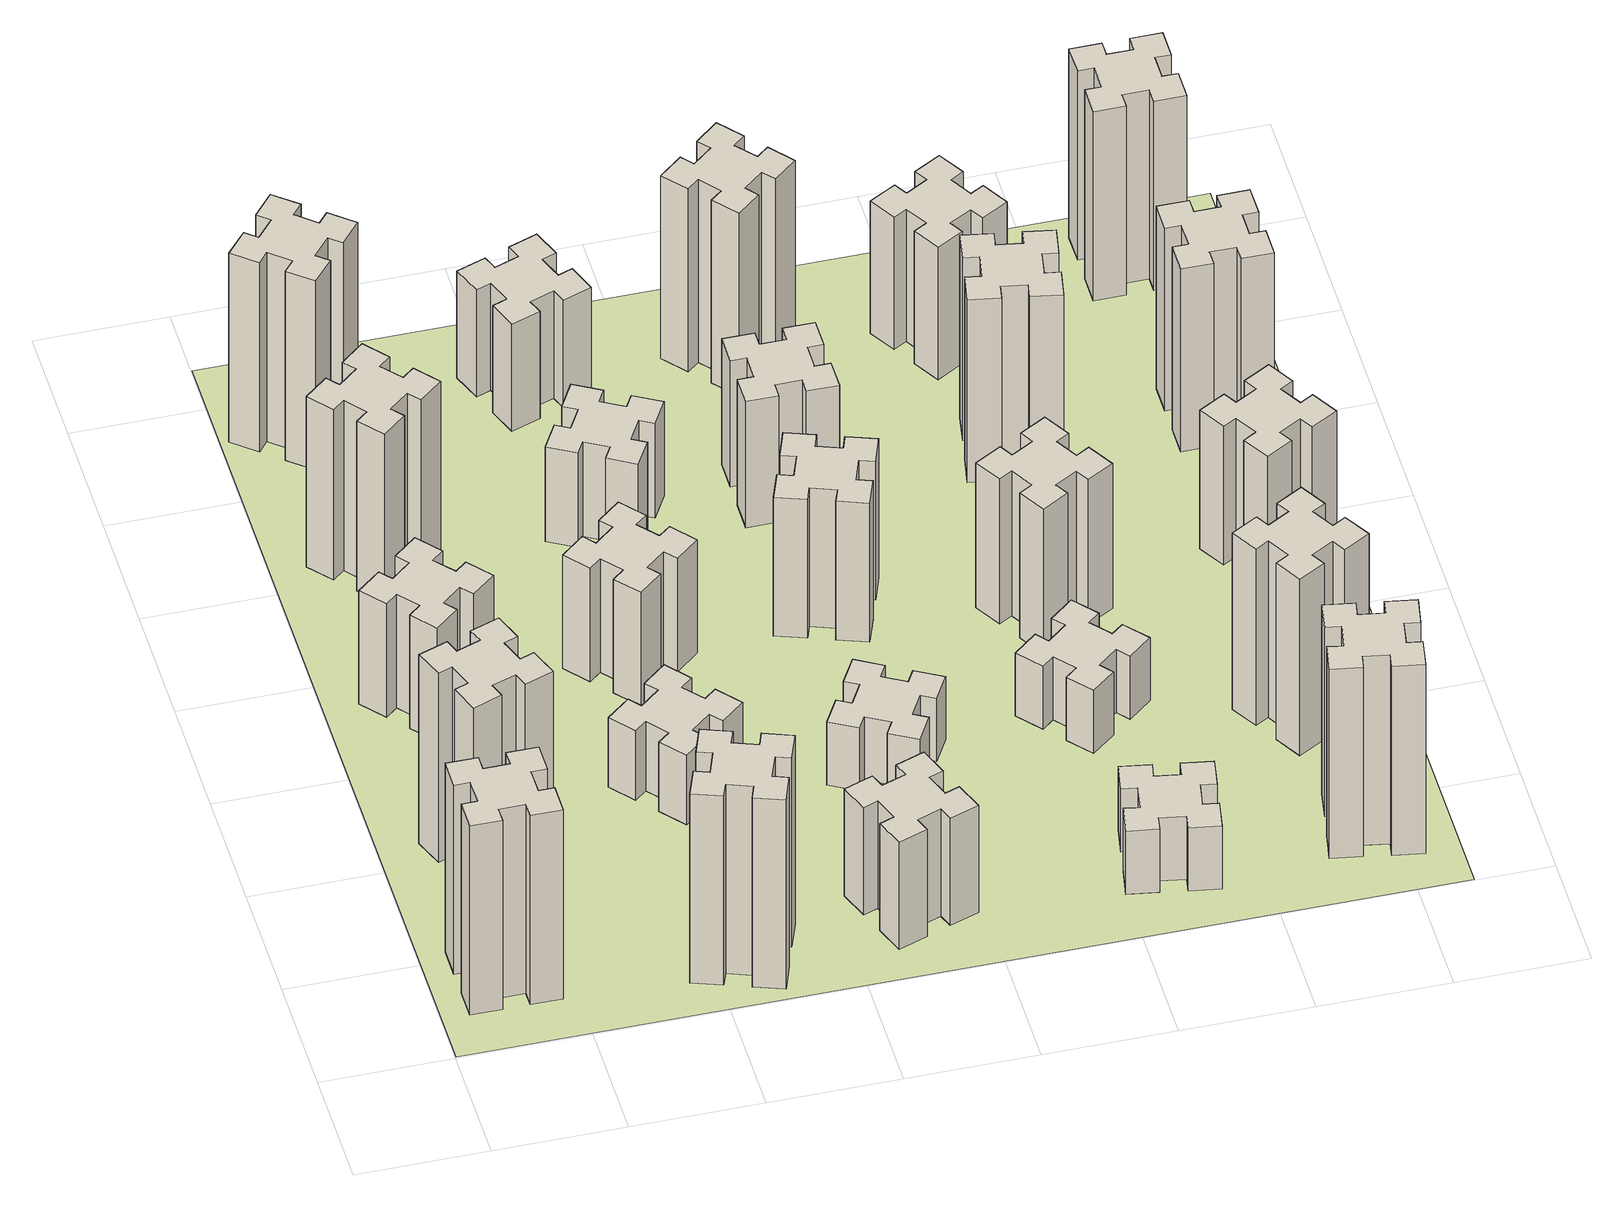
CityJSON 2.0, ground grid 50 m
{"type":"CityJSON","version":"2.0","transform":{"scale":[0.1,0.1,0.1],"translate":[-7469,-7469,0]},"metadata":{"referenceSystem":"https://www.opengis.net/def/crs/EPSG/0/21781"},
"CityObjects":{
"building1":{"type":"Building","attributes":{"class":"1000","function":"1000","usage":"1000","yearOfConstruction":2016,"roofType":"1000","measuredHeight":90,"storeysAboveGround":30,"storeysBelowGround":0},"geometry":[{"type":"Solid","lod":"1","boundaries":[[[[0,1,2,3,4,5,6,7,8,9,10,11,12,13,14,15,16,17,18,19]],[[17,16,20,21]],[[16,15,22,20]],[[15,14,23,22]],[[14,13,24,23]],[[13,12,25,24]],[[12,11,26,25]],[[11,10,27,26]],[[10,9,28,27]],[[9,8,29,28]],[[8,7,30,29]],[[7,6,31,30]],[[6,5,32,31]],[[5,4,33,32]],[[4,3,34,33]],[[3,2,35,34]],[[2,1,36,35]],[[1,0,37,36]],[[0,19,38,37]],[[19,18,39,38]],[[18,17,21,39]],[[24,25,26,27,28,29,30,31,32,33,34,35,36,37,38,39,21,20,22,23]]]]}]},
"building2":{"type":"Building","attributes":{"class":"1000","function":"1000","usage":"1000","yearOfConstruction":2016,"roofType":"1000","measuredHeight":90,"storeysAboveGround":30,"storeysBelowGround":0},"geometry":[{"type":"Solid","lod":"1","boundaries":[[[[40,41,42,43,44,45,46,47,48,49,50,51,52,53,54,55,56,57,58,59]],[[57,56,60,61]],[[56,55,62,60]],[[55,54,63,62]],[[54,53,64,63]],[[53,52,65,64]],[[52,51,66,65]],[[51,50,67,66]],[[50,49,68,67]],[[49,48,69,68]],[[48,47,70,69]],[[47,46,71,70]],[[46,45,72,71]],[[45,44,73,72]],[[44,43,74,73]],[[43,42,75,74]],[[42,41,76,75]],[[41,40,77,76]],[[40,59,78,77]],[[59,58,79,78]],[[58,57,61,79]],[[64,65,66,67,68,69,70,71,72,73,74,75,76,77,78,79,61,60,62,63]]]]}]},
"building3":{"type":"Building","attributes":{"class":"1000","function":"1000","usage":"1000","yearOfConstruction":2016,"roofType":"1000","measuredHeight":54,"storeysAboveGround":30,"storeysBelowGround":0},"geometry":[{"type":"Solid","lod":"1","boundaries":[[[[80,81,82,83,84,85,86,87,88,89,90,91,92,93,94,95,96,97,98,99]],[[97,96,100,101]],[[96,95,102,100]],[[95,94,103,102]],[[94,93,104,103]],[[93,92,105,104]],[[92,91,106,105]],[[91,90,107,106]],[[90,89,108,107]],[[89,88,109,108]],[[88,87,110,109]],[[87,86,111,110]],[[86,85,112,111]],[[85,84,113,112]],[[84,83,114,113]],[[83,82,115,114]],[[82,81,116,115]],[[81,80,117,116]],[[80,99,118,117]],[[99,98,119,118]],[[98,97,101,119]],[[104,105,106,107,108,109,110,111,112,113,114,115,116,117,118,119,101,100,102,103]]]]}]},
"building4":{"type":"Building","attributes":{"class":"1000","function":"1000","usage":"1000","yearOfConstruction":2016,"roofType":"1000","measuredHeight":81,"storeysAboveGround":30,"storeysBelowGround":0},"geometry":[{"type":"Solid","lod":"1","boundaries":[[[[120,121,122,123,124,125,126,127,128,129,130,131,132,133,134,135,136,137,138,139]],[[137,136,140,141]],[[136,135,142,140]],[[135,134,143,142]],[[134,133,144,143]],[[133,132,145,144]],[[132,131,146,145]],[[131,130,147,146]],[[130,129,148,147]],[[129,128,149,148]],[[128,127,150,149]],[[127,126,151,150]],[[126,125,152,151]],[[125,124,153,152]],[[124,123,154,153]],[[123,122,155,154]],[[122,121,156,155]],[[121,120,157,156]],[[120,139,158,157]],[[139,138,159,158]],[[138,137,141,159]],[[144,145,146,147,148,149,150,151,152,153,154,155,156,157,158,159,141,140,142,143]]]]}]},
"building5":{"type":"Building","attributes":{"class":"1000","function":"1000","usage":"1000","yearOfConstruction":2016,"roofType":"1000","measuredHeight":90,"storeysAboveGround":30,"storeysBelowGround":0},"geometry":[{"type":"Solid","lod":"1","boundaries":[[[[160,161,162,163,164,165,166,167,168,169,170,171,172,173,174,175,176,177,178,179]],[[177,176,180,181]],[[176,175,182,180]],[[175,174,183,182]],[[174,173,184,183]],[[173,172,185,184]],[[172,171,186,185]],[[171,170,187,186]],[[170,169,188,187]],[[169,168,189,188]],[[168,167,190,189]],[[167,166,191,190]],[[166,165,192,191]],[[165,164,193,192]],[[164,163,194,193]],[[163,162,195,194]],[[162,161,196,195]],[[161,160,197,196]],[[160,179,198,197]],[[179,178,199,198]],[[178,177,181,199]],[[184,185,186,187,188,189,190,191,192,193,194,195,196,197,198,199,181,180,182,183]]]]}]},
"building6":{"type":"Building","attributes":{"class":"1000","function":"1000","usage":"1000","yearOfConstruction":2016,"roofType":"1000","measuredHeight":90,"storeysAboveGround":30,"storeysBelowGround":0},"geometry":[{"type":"Solid","lod":"1","boundaries":[[[[200,201,202,203,204,205,206,207,208,209,210,211,212,213,214,215,216,217,218,219]],[[217,216,220,221]],[[216,215,222,220]],[[215,214,223,222]],[[214,213,224,223]],[[213,212,225,224]],[[212,211,226,225]],[[211,210,227,226]],[[210,209,228,227]],[[209,208,229,228]],[[208,207,230,229]],[[207,206,231,230]],[[206,205,232,231]],[[205,204,233,232]],[[204,203,234,233]],[[203,202,235,234]],[[202,201,236,235]],[[201,200,237,236]],[[200,219,238,237]],[[219,218,239,238]],[[218,217,221,239]],[[224,225,226,227,228,229,230,231,232,233,234,235,236,237,238,239,221,220,222,223]]]]}]},
"building7":{"type":"Building","attributes":{"class":"1000","function":"1000","usage":"1000","yearOfConstruction":2016,"roofType":"1000","measuredHeight":33,"storeysAboveGround":30,"storeysBelowGround":0},"geometry":[{"type":"Solid","lod":"1","boundaries":[[[[240,241,242,243,244,245,246,247,248,249,250,251,252,253,254,255,256,257,258,259]],[[257,256,260,261]],[[256,255,262,260]],[[255,254,263,262]],[[254,253,264,263]],[[253,252,265,264]],[[252,251,266,265]],[[251,250,267,266]],[[250,249,268,267]],[[249,248,269,268]],[[248,247,270,269]],[[247,246,271,270]],[[246,245,272,271]],[[245,244,273,272]],[[244,243,274,273]],[[243,242,275,274]],[[242,241,276,275]],[[241,240,277,276]],[[240,259,278,277]],[[259,258,279,278]],[[258,257,261,279]],[[264,265,266,267,268,269,270,271,272,273,274,275,276,277,278,279,261,260,262,263]]]]}]},
"building8":{"type":"Building","attributes":{"class":"1000","function":"1000","usage":"1000","yearOfConstruction":2016,"roofType":"1000","measuredHeight":54,"storeysAboveGround":30,"storeysBelowGround":0},"geometry":[{"type":"Solid","lod":"1","boundaries":[[[[280,281,282,283,284,285,286,287,288,289,290,291,292,293,294,295,296,297,298,299]],[[297,296,300,301]],[[296,295,302,300]],[[295,294,303,302]],[[294,293,304,303]],[[293,292,305,304]],[[292,291,306,305]],[[291,290,307,306]],[[290,289,308,307]],[[289,288,309,308]],[[288,287,310,309]],[[287,286,311,310]],[[286,285,312,311]],[[285,284,313,312]],[[284,283,314,313]],[[283,282,315,314]],[[282,281,316,315]],[[281,280,317,316]],[[280,299,318,317]],[[299,298,319,318]],[[298,297,301,319]],[[304,305,306,307,308,309,310,311,312,313,314,315,316,317,318,319,301,300,302,303]]]]}]},
"building9":{"type":"Building","attributes":{"class":"1000","function":"1000","usage":"1000","yearOfConstruction":2016,"roofType":"1000","measuredHeight":51,"storeysAboveGround":30,"storeysBelowGround":0},"geometry":[{"type":"Solid","lod":"1","boundaries":[[[[320,321,322,323,324,325,326,327,328,329,330,331,332,333,334,335,336,337,338,339]],[[337,336,340,341]],[[336,335,342,340]],[[335,334,343,342]],[[334,333,344,343]],[[333,332,345,344]],[[332,331,346,345]],[[331,330,347,346]],[[330,329,348,347]],[[329,328,349,348]],[[328,327,350,349]],[[327,326,351,350]],[[326,325,352,351]],[[325,324,353,352]],[[324,323,354,353]],[[323,322,355,354]],[[322,321,356,355]],[[321,320,357,356]],[[320,339,358,357]],[[339,338,359,358]],[[338,337,341,359]],[[344,345,346,347,348,349,350,351,352,353,354,355,356,357,358,359,341,340,342,343]]]]}]},
"building10":{"type":"Building","attributes":{"class":"1000","function":"1000","usage":"1000","yearOfConstruction":2016,"roofType":"1000","measuredHeight":45,"storeysAboveGround":30,"storeysBelowGround":0},"geometry":[{"type":"Solid","lod":"1","boundaries":[[[[360,361,362,363,364,365,366,367,368,369,370,371,372,373,374,375,376,377,378,379]],[[377,376,380,381]],[[376,375,382,380]],[[375,374,383,382]],[[374,373,384,383]],[[373,372,385,384]],[[372,371,386,385]],[[371,370,387,386]],[[370,369,388,387]],[[369,368,389,388]],[[368,367,390,389]],[[367,366,391,390]],[[366,365,392,391]],[[365,364,393,392]],[[364,363,394,393]],[[363,362,395,394]],[[362,361,396,395]],[[361,360,397,396]],[[360,379,398,397]],[[379,378,399,398]],[[378,377,381,399]],[[384,385,386,387,388,389,390,391,392,393,394,395,396,397,398,399,381,380,382,383]]]]}]},
"building11":{"type":"Building","attributes":{"class":"1000","function":"1000","usage":"1000","yearOfConstruction":2016,"roofType":"1000","measuredHeight":51,"storeysAboveGround":30,"storeysBelowGround":0},"geometry":[{"type":"Solid","lod":"1","boundaries":[[[[400,401,402,403,404,405,406,407,408,409,410,411,412,413,414,415,416,417,418,419]],[[417,416,420,421]],[[416,415,422,420]],[[415,414,423,422]],[[414,413,424,423]],[[413,412,425,424]],[[412,411,426,425]],[[411,410,427,426]],[[410,409,428,427]],[[409,408,429,428]],[[408,407,430,429]],[[407,406,431,430]],[[406,405,432,431]],[[405,404,433,432]],[[404,403,434,433]],[[403,402,435,434]],[[402,401,436,435]],[[401,400,437,436]],[[400,419,438,437]],[[419,418,439,438]],[[418,417,421,439]],[[424,425,426,427,428,429,430,431,432,433,434,435,436,437,438,439,421,420,422,423]]]]}]},
"building12":{"type":"Building","attributes":{"class":"1000","function":"1000","usage":"1000","yearOfConstruction":2016,"roofType":"1000","measuredHeight":30,"storeysAboveGround":30,"storeysBelowGround":0},"geometry":[{"type":"Solid","lod":"1","boundaries":[[[[440,441,442,443,444,445,446,447,448,449,450,451,452,453,454,455,456,457,458,459]],[[457,456,460,461]],[[456,455,462,460]],[[455,454,463,462]],[[454,453,464,463]],[[453,452,465,464]],[[452,451,466,465]],[[451,450,467,466]],[[450,449,468,467]],[[449,448,469,468]],[[448,447,470,469]],[[447,446,471,470]],[[446,445,472,471]],[[445,444,473,472]],[[444,443,474,473]],[[443,442,475,474]],[[442,441,476,475]],[[441,440,477,476]],[[440,459,478,477]],[[459,458,479,478]],[[458,457,461,479]],[[464,465,466,467,468,469,470,471,472,473,474,475,476,477,478,479,461,460,462,463]]]]}]},
"building13":{"type":"Building","attributes":{"class":"1000","function":"1000","usage":"1000","yearOfConstruction":2016,"roofType":"1000","measuredHeight":66,"storeysAboveGround":30,"storeysBelowGround":0},"geometry":[{"type":"Solid","lod":"1","boundaries":[[[[480,481,482,483,484,485,486,487,488,489,490,491,492,493,494,495,496,497,498,499]],[[497,496,500,501]],[[496,495,502,500]],[[495,494,503,502]],[[494,493,504,503]],[[493,492,505,504]],[[492,491,506,505]],[[491,490,507,506]],[[490,489,508,507]],[[489,488,509,508]],[[488,487,510,509]],[[487,486,511,510]],[[486,485,512,511]],[[485,484,513,512]],[[484,483,514,513]],[[483,482,515,514]],[[482,481,516,515]],[[481,480,517,516]],[[480,499,518,517]],[[499,498,519,518]],[[498,497,501,519]],[[504,505,506,507,508,509,510,511,512,513,514,515,516,517,518,519,501,500,502,503]]]]}]},
"building14":{"type":"Building","attributes":{"class":"1000","function":"1000","usage":"1000","yearOfConstruction":2016,"roofType":"1000","measuredHeight":60,"storeysAboveGround":30,"storeysBelowGround":0},"geometry":[{"type":"Solid","lod":"1","boundaries":[[[[520,521,522,523,524,525,526,527,528,529,530,531,532,533,534,535,536,537,538,539]],[[537,536,540,541]],[[536,535,542,540]],[[535,534,543,542]],[[534,533,544,543]],[[533,532,545,544]],[[532,531,546,545]],[[531,530,547,546]],[[530,529,548,547]],[[529,528,549,548]],[[528,527,550,549]],[[527,526,551,550]],[[526,525,552,551]],[[525,524,553,552]],[[524,523,554,553]],[[523,522,555,554]],[[522,521,556,555]],[[521,520,557,556]],[[520,539,558,557]],[[539,538,559,558]],[[538,537,541,559]],[[544,545,546,547,548,549,550,551,552,553,554,555,556,557,558,559,541,540,542,543]]]]}]},
"building15":{"type":"Building","attributes":{"class":"1000","function":"1000","usage":"1000","yearOfConstruction":2016,"roofType":"1000","measuredHeight":30,"storeysAboveGround":30,"storeysBelowGround":0},"geometry":[{"type":"Solid","lod":"1","boundaries":[[[[560,561,562,563,564,565,566,567,568,569,570,571,572,573,574,575,576,577,578,579]],[[577,576,580,581]],[[576,575,582,580]],[[575,574,583,582]],[[574,573,584,583]],[[573,572,585,584]],[[572,571,586,585]],[[571,570,587,586]],[[570,569,588,587]],[[569,568,589,588]],[[568,567,590,589]],[[567,566,591,590]],[[566,565,592,591]],[[565,564,593,592]],[[564,563,594,593]],[[563,562,595,594]],[[562,561,596,595]],[[561,560,597,596]],[[560,579,598,597]],[[579,578,599,598]],[[578,577,581,599]],[[584,585,586,587,588,589,590,591,592,593,594,595,596,597,598,599,581,580,582,583]]]]}]},
"building16":{"type":"Building","attributes":{"class":"1000","function":"1000","usage":"1000","yearOfConstruction":2016,"roofType":"1000","measuredHeight":87,"storeysAboveGround":30,"storeysBelowGround":0},"geometry":[{"type":"Solid","lod":"1","boundaries":[[[[600,601,602,603,604,605,606,607,608,609,610,611,612,613,614,615,616,617,618,619]],[[617,616,620,621]],[[616,615,622,620]],[[615,614,623,622]],[[614,613,624,623]],[[613,612,625,624]],[[612,611,626,625]],[[611,610,627,626]],[[610,609,628,627]],[[609,608,629,628]],[[608,607,630,629]],[[607,606,631,630]],[[606,605,632,631]],[[605,604,633,632]],[[604,603,634,633]],[[603,602,635,634]],[[602,601,636,635]],[[601,600,637,636]],[[600,619,638,637]],[[619,618,639,638]],[[618,617,621,639]],[[624,625,626,627,628,629,630,631,632,633,634,635,636,637,638,639,621,620,622,623]]]]}]},
"building17":{"type":"Building","attributes":{"class":"1000","function":"1000","usage":"1000","yearOfConstruction":2016,"roofType":"1000","measuredHeight":30,"storeysAboveGround":30,"storeysBelowGround":0},"geometry":[{"type":"Solid","lod":"1","boundaries":[[[[640,641,642,643,644,645,646,647,648,649,650,651,652,653,654,655,656,657,658,659]],[[657,656,660,661]],[[656,655,662,660]],[[655,654,663,662]],[[654,653,664,663]],[[653,652,665,664]],[[652,651,666,665]],[[651,650,667,666]],[[650,649,668,667]],[[649,648,669,668]],[[648,647,670,669]],[[647,646,671,670]],[[646,645,672,671]],[[645,644,673,672]],[[644,643,674,673]],[[643,642,675,674]],[[642,641,676,675]],[[641,640,677,676]],[[640,659,678,677]],[[659,658,679,678]],[[658,657,661,679]],[[664,665,666,667,668,669,670,671,672,673,674,675,676,677,678,679,661,660,662,663]]]]}]},
"building18":{"type":"Building","attributes":{"class":"1000","function":"1000","usage":"1000","yearOfConstruction":2016,"roofType":"1000","measuredHeight":69,"storeysAboveGround":30,"storeysBelowGround":0},"geometry":[{"type":"Solid","lod":"1","boundaries":[[[[680,681,682,683,684,685,686,687,688,689,690,691,692,693,694,695,696,697,698,699]],[[697,696,700,701]],[[696,695,702,700]],[[695,694,703,702]],[[694,693,704,703]],[[693,692,705,704]],[[692,691,706,705]],[[691,690,707,706]],[[690,689,708,707]],[[689,688,709,708]],[[688,687,710,709]],[[687,686,711,710]],[[686,685,712,711]],[[685,684,713,712]],[[684,683,714,713]],[[683,682,715,714]],[[682,681,716,715]],[[681,680,717,716]],[[680,699,718,717]],[[699,698,719,718]],[[698,697,701,719]],[[704,705,706,707,708,709,710,711,712,713,714,715,716,717,718,719,701,700,702,703]]]]}]},
"building19":{"type":"Building","attributes":{"class":"1000","function":"1000","usage":"1000","yearOfConstruction":2016,"roofType":"1000","measuredHeight":87,"storeysAboveGround":30,"storeysBelowGround":0},"geometry":[{"type":"Solid","lod":"1","boundaries":[[[[720,721,722,723,724,725,726,727,728,729,730,731,732,733,734,735,736,737,738,739]],[[737,736,740,741]],[[736,735,742,740]],[[735,734,743,742]],[[734,733,744,743]],[[733,732,745,744]],[[732,731,746,745]],[[731,730,747,746]],[[730,729,748,747]],[[729,728,749,748]],[[728,727,750,749]],[[727,726,751,750]],[[726,725,752,751]],[[725,724,753,752]],[[724,723,754,753]],[[723,722,755,754]],[[722,721,756,755]],[[721,720,757,756]],[[720,739,758,757]],[[739,738,759,758]],[[738,737,741,759]],[[744,745,746,747,748,749,750,751,752,753,754,755,756,757,758,759,741,740,742,743]]]]}]},
"building20":{"type":"Building","attributes":{"class":"1000","function":"1000","usage":"1000","yearOfConstruction":2016,"roofType":"1000","measuredHeight":90,"storeysAboveGround":30,"storeysBelowGround":0},"geometry":[{"type":"Solid","lod":"1","boundaries":[[[[760,761,762,763,764,765,766,767,768,769,770,771,772,773,774,775,776,777,778,779]],[[777,776,780,781]],[[776,775,782,780]],[[775,774,783,782]],[[774,773,784,783]],[[773,772,785,784]],[[772,771,786,785]],[[771,770,787,786]],[[770,769,788,787]],[[769,768,789,788]],[[768,767,790,789]],[[767,766,791,790]],[[766,765,792,791]],[[765,764,793,792]],[[764,763,794,793]],[[763,762,795,794]],[[762,761,796,795]],[[761,760,797,796]],[[760,779,798,797]],[[779,778,799,798]],[[778,777,781,799]],[[784,785,786,787,788,789,790,791,792,793,794,795,796,797,798,799,781,780,782,783]]]]}]},
"building21":{"type":"Building","attributes":{"class":"1000","function":"1000","usage":"1000","yearOfConstruction":2016,"roofType":"1000","measuredHeight":63,"storeysAboveGround":30,"storeysBelowGround":0},"geometry":[{"type":"Solid","lod":"1","boundaries":[[[[800,801,802,803,804,805,806,807,808,809,810,811,812,813,814,815,816,817,818,819]],[[817,816,820,821]],[[816,815,822,820]],[[815,814,823,822]],[[814,813,824,823]],[[813,812,825,824]],[[812,811,826,825]],[[811,810,827,826]],[[810,809,828,827]],[[809,808,829,828]],[[808,807,830,829]],[[807,806,831,830]],[[806,805,832,831]],[[805,804,833,832]],[[804,803,834,833]],[[803,802,835,834]],[[802,801,836,835]],[[801,800,837,836]],[[800,819,838,837]],[[819,818,839,838]],[[818,817,821,839]],[[824,825,826,827,828,829,830,831,832,833,834,835,836,837,838,839,821,820,822,823]]]]}]},
"building22":{"type":"Building","attributes":{"class":"1000","function":"1000","usage":"1000","yearOfConstruction":2016,"roofType":"1000","measuredHeight":84,"storeysAboveGround":30,"storeysBelowGround":0},"geometry":[{"type":"Solid","lod":"1","boundaries":[[[[840,841,842,843,844,845,846,847,848,849,850,851,852,853,854,855,856,857,858,859]],[[857,856,860,861]],[[856,855,862,860]],[[855,854,863,862]],[[854,853,864,863]],[[853,852,865,864]],[[852,851,866,865]],[[851,850,867,866]],[[850,849,868,867]],[[849,848,869,868]],[[848,847,870,869]],[[847,846,871,870]],[[846,845,872,871]],[[845,844,873,872]],[[844,843,874,873]],[[843,842,875,874]],[[842,841,876,875]],[[841,840,877,876]],[[840,859,878,877]],[[859,858,879,878]],[[858,857,861,879]],[[864,865,866,867,868,869,870,871,872,873,874,875,876,877,878,879,861,860,862,863]]]]}]},
"building23":{"type":"Building","attributes":{"class":"1000","function":"1000","usage":"1000","yearOfConstruction":2016,"roofType":"1000","measuredHeight":66,"storeysAboveGround":30,"storeysBelowGround":0},"geometry":[{"type":"Solid","lod":"1","boundaries":[[[[880,881,882,883,884,885,886,887,888,889,890,891,892,893,894,895,896,897,898,899]],[[897,896,900,901]],[[896,895,902,900]],[[895,894,903,902]],[[894,893,904,903]],[[893,892,905,904]],[[892,891,906,905]],[[891,890,907,906]],[[890,889,908,907]],[[889,888,909,908]],[[888,887,910,909]],[[887,886,911,910]],[[886,885,912,911]],[[885,884,913,912]],[[884,883,914,913]],[[883,882,915,914]],[[882,881,916,915]],[[881,880,917,916]],[[880,899,918,917]],[[899,898,919,918]],[[898,897,901,919]],[[904,905,906,907,908,909,910,911,912,913,914,915,916,917,918,919,901,900,902,903]]]]}]},
"building24":{"type":"Building","attributes":{"class":"1000","function":"1000","usage":"1000","yearOfConstruction":2016,"roofType":"1000","measuredHeight":87,"storeysAboveGround":30,"storeysBelowGround":0},"geometry":[{"type":"Solid","lod":"1","boundaries":[[[[920,921,922,923,924,925,926,927,928,929,930,931,932,933,934,935,936,937,938,939]],[[937,936,940,941]],[[936,935,942,940]],[[935,934,943,942]],[[934,933,944,943]],[[933,932,945,944]],[[932,931,946,945]],[[931,930,947,946]],[[930,929,948,947]],[[929,928,949,948]],[[928,927,950,949]],[[927,926,951,950]],[[926,925,952,951]],[[925,924,953,952]],[[924,923,954,953]],[[923,922,955,954]],[[922,921,956,955]],[[921,920,957,956]],[[920,939,958,957]],[[939,938,959,958]],[[938,937,941,959]],[[944,945,946,947,948,949,950,951,952,953,954,955,956,957,958,959,941,940,942,943]]]]}]},
"building25":{"type":"Building","attributes":{"class":"1000","function":"1000","usage":"1000","yearOfConstruction":2016,"roofType":"1000","measuredHeight":90,"storeysAboveGround":30,"storeysBelowGround":0},"geometry":[{"type":"Solid","lod":"1","boundaries":[[[[960,961,962,963,964,965,966,967,968,969,970,971,972,973,974,975,976,977,978,979]],[[977,976,980,981]],[[976,975,982,980]],[[975,974,983,982]],[[974,973,984,983]],[[973,972,985,984]],[[972,971,986,985]],[[971,970,987,986]],[[970,969,988,987]],[[969,968,989,988]],[[968,967,990,989]],[[967,966,991,990]],[[966,965,992,991]],[[965,964,993,992]],[[964,963,994,993]],[[963,962,995,994]],[[962,961,996,995]],[[961,960,997,996]],[[960,979,998,997]],[[979,978,999,998]],[[978,977,981,999]],[[984,985,986,987,988,989,990,991,992,993,994,995,996,997,998,999,981,980,982,983]]]]}]},
"landuse1":{"type":"LandUse","attributes":{"name":"plot1","function":"1010"},"geometry":[{"type":"MultiSurface","lod":"1","boundaries":[[[1000,1001,1002,1003]]]}]}
},
"vertices":[
[165,425,0],[165,325,0],[105,325,0],[105,205,0],[225,205,0],[225,265,0],[325,265,0],[325,205,0],[445,205,0],[445,325,0],[385,325,0],[385,425,0],[445,425,0],[445,545,0],[325,545,0],[325,485,0],[225,485,0],[225,545,0],[105,545,0],[105,425,0],[225,485,900],[225,545,900],[325,485,900],[325,545,900],[445,545,900],[445,425,900],[385,425,900],[385,325,900],[445,325,900],[445,205,900],[325,205,900],[325,265,900],[225,265,900],[225,205,900],[105,205,900],[105,325,900],[165,325,900],[165,425,900],[105,425,900],[105,545,900],
[255,1025,0],[289,931,0],[233,910,0],[274,797,0],[387,839,0],[366,895,0],[460,929,0],[480,873,0],[593,914,0],[552,1027,0],[496,1006,0],[462,1100,0],[518,1120,0],[477,1233,0],[364,1192,0],[385,1136,0],[291,1102,0],[270,1158,0],[157,1117,0],[199,1004,0],[291,1102,900],[270,1158,900],[385,1136,900],[364,1192,900],[477,1233,900],[518,1120,900],[462,1100,900],[496,1006,900],[552,1027,900],[593,914,900],[480,873,900],[460,929,900],[366,895,900],[387,839,900],[274,797,900],[233,910,900],[289,931,900],[255,1025,900],[199,1004,900],[157,1117,900],
[492,1888,0],[427,1964,0],[473,2003,0],[396,2095,0],[304,2018,0],[343,1972,0],[266,1907,0],[228,1953,0],[136,1876,0],[213,1784,0],[259,1823,0],[323,1746,0],[277,1708,0],[354,1616,0],[446,1693,0],[408,1739,0],[484,1803,0],[523,1757,0],[615,1834,0],[538,1926,0],[484,1803,540],[523,1757,540],[408,1739,540],[446,1693,540],[354,1616,540],[277,1708,540],[323,1746,540],[259,1823,540],[213,1784,540],[136,1876,540],[228,1953,540],[266,1907,540],[343,1972,540],[304,2018,540],[396,2095,540],[473,2003,540],[427,1964,540],[492,1888,540],[538,1926,540],[615,1834,540],
[343,2712,0],[266,2647,0],[228,2693,0],[136,2616,0],[213,2524,0],[259,2563,0],[323,2486,0],[277,2448,0],[354,2356,0],[446,2433,0],[408,2479,0],[484,2543,0],[523,2497,0],[615,2574,0],[538,2666,0],[492,2628,0],[427,2704,0],[473,2743,0],[396,2835,0],[304,2758,0],[427,2704,810],[473,2743,810],[492,2628,810],[538,2666,810],[615,2574,810],[523,2497,810],[484,2543,810],[408,2479,810],[446,2433,810],[354,2356,810],[277,2448,810],[323,2486,810],[259,2563,810],[213,2524,810],[136,2616,810],[228,2693,810],[266,2647,810],[343,2712,810],[304,2758,810],[396,2835,810],
[1029,360,0],[995,266,0],[939,287,0],[897,174,0],[1010,133,0],[1031,189,0],[1125,155,0],[1104,99,0],[1217,57,0],[1258,170,0],[1202,191,0],[1236,285,0],[1292,264,0],[1333,377,0],[1220,418,0],[1200,362,0],[1106,396,0],[1127,452,0],[1014,493,0],[973,380,0],[1106,396,900],[1127,452,900],[1200,362,900],[1220,418,900],[1333,377,900],[1292,264,900],[1236,285,900],[1202,191,900],[1258,170,900],[1217,57,900],[1104,99,900],[1125,155,900],[1031,189,900],[1010,133,900],[897,174,900],[939,287,900],[995,266,900],[1029,360,900],[973,380,900],[1014,493,900],
[384,3387,0],[308,3452,0],[346,3498,0],[254,3575,0],[177,3483,0],[223,3444,0],[159,3368,0],[113,3406,0],[36,3314,0],[128,3237,0],[166,3283,0],[243,3219,0],[204,3173,0],[296,3096,0],[373,3188,0],[327,3226,0],[392,3303,0],[438,3264,0],[515,3356,0],[423,3433,0],[392,3303,900],[438,3264,900],[327,3226,900],[373,3188,900],[296,3096,900],[204,3173,900],[243,3219,900],[166,3283,900],[128,3237,900],[36,3314,900],[113,3406,900],[159,3368,900],[223,3444,900],[177,3483,900],[254,3575,900],[346,3498,900],[308,3452,900],[384,3387,900],[423,3433,900],[515,3356,900],
[1083,1332,0],[1006,1267,0],[968,1313,0],[876,1236,0],[953,1144,0],[999,1183,0],[1063,1106,0],[1017,1068,0],[1094,976,0],[1186,1053,0],[1148,1099,0],[1224,1163,0],[1263,1117,0],[1355,1194,0],[1278,1286,0],[1232,1248,0],[1167,1324,0],[1213,1363,0],[1136,1455,0],[1044,1378,0],[1167,1324,330],[1213,1363,330],[1232,1248,330],[1278,1286,330],[1355,1194,330],[1263,1117,330],[1224,1163,330],[1148,1099,330],[1186,1053,330],[1094,976,330],[1017,1068,330],[1063,1106,330],[999,1183,330],[953,1144,330],[876,1236,330],[968,1313,330],[1006,1267,330],[1083,1332,330],[1044,1378,330],[1136,1455,330],
[1083,1972,0],[1006,1907,0],[968,1953,0],[876,1876,0],[953,1784,0],[999,1823,0],[1063,1746,0],[1017,1708,0],[1094,1616,0],[1186,1693,0],[1148,1739,0],[1224,1803,0],[1263,1757,0],[1355,1834,0],[1278,1926,0],[1232,1888,0],[1167,1964,0],[1213,2003,0],[1136,2095,0],[1044,2018,0],[1167,1964,540],[1213,2003,540],[1232,1888,540],[1278,1926,540],[1355,1834,540],[1263,1757,540],[1224,1803,540],[1148,1739,540],[1186,1693,540],[1094,1616,540],[1017,1708,540],[1063,1746,540],[999,1823,540],[953,1784,540],[876,1876,540],[968,1953,540],[1006,1907,540],[1083,1972,540],[1044,2018,540],[1136,2095,540],
[1765,496,0],[1671,462,0],[1650,518,0],[1537,477,0],[1579,364,0],[1635,385,0],[1669,291,0],[1613,270,0],[1654,157,0],[1767,199,0],[1746,255,0],[1840,289,0],[1860,233,0],[1973,274,0],[1932,387,0],[1876,366,0],[1842,460,0],[1898,480,0],[1857,593,0],[1744,552,0],[1842,460,510],[1898,480,510],[1876,366,510],[1932,387,510],[1973,274,510],[1860,233,510],[1840,289,510],[1746,255,510],[1767,199,510],[1654,157,510],[1613,270,510],[1669,291,510],[1635,385,510],[1579,364,510],[1537,477,510],[1650,518,510],[1671,462,510],[1765,496,510],[1744,552,510],[1857,593,510],
[1117,2525,0],[1204,2475,0],[1174,2423,0],[1278,2363,0],[1338,2467,0],[1286,2497,0],[1336,2584,0],[1388,2554,0],[1448,2658,0],[1344,2718,0],[1314,2666,0],[1227,2716,0],[1257,2768,0],[1153,2828,0],[1093,2724,0],[1145,2694,0],[1095,2607,0],[1043,2637,0],[983,2533,0],[1087,2473,0],[1095,2607,450],[1043,2637,450],[1145,2694,450],[1093,2724,450],[1153,2828,450],[1257,2768,450],[1227,2716,450],[1314,2666,450],[1344,2718,450],[1448,2658,450],[1388,2554,450],[1336,2584,450],[1286,2497,450],[1338,2467,450],[1278,2363,450],[1174,2423,450],[1204,2475,450],[1117,2525,450],[1087,2473,450],[983,2533,450],
[1125,3456,0],[1031,3422,0],[1010,3478,0],[897,3437,0],[939,3324,0],[995,3345,0],[1029,3251,0],[973,3230,0],[1014,3117,0],[1127,3159,0],[1106,3215,0],[1200,3249,0],[1220,3193,0],[1333,3234,0],[1292,3347,0],[1236,3326,0],[1202,3420,0],[1258,3440,0],[1217,3553,0],[1104,3512,0],[1202,3420,510],[1258,3440,510],[1236,3326,510],[1292,3347,510],[1333,3234,510],[1220,3193,510],[1200,3249,510],[1106,3215,510],[1127,3159,510],[1014,3117,510],[973,3230,510],[1029,3251,510],[995,3345,510],[939,3324,510],[897,3437,510],[1010,3478,510],[1031,3422,510],[1125,3456,510],[1104,3512,510],[1217,3553,510],
[1757,1045,0],[1844,995,0],[1814,943,0],[1918,883,0],[1978,987,0],[1926,1017,0],[1976,1104,0],[2028,1074,0],[2088,1178,0],[1984,1238,0],[1954,1186,0],[1867,1236,0],[1897,1288,0],[1793,1348,0],[1733,1244,0],[1785,1214,0],[1735,1127,0],[1683,1157,0],[1623,1053,0],[1727,993,0],[1735,1127,300],[1683,1157,300],[1785,1214,300],[1733,1244,300],[1793,1348,300],[1897,1288,300],[1867,1236,300],[1954,1186,300],[1984,1238,300],[2088,1178,300],[2028,1074,300],[1976,1104,300],[1926,1017,300],[1978,987,300],[1918,883,300],[1814,943,300],[1844,995,300],[1757,1045,300],[1727,993,300],[1623,1053,300],
[1940,2042,0],[1846,2076,0],[1867,2132,0],[1754,2173,0],[1713,2060,0],[1769,2040,0],[1735,1946,0],[1679,1967,0],[1637,1854,0],[1750,1813,0],[1771,1869,0],[1865,1835,0],[1844,1779,0],[1957,1737,0],[1998,1850,0],[1942,1871,0],[1976,1965,0],[2032,1944,0],[2073,2057,0],[1960,2098,0],[1976,1965,660],[2032,1944,660],[1942,1871,660],[1998,1850,660],[1957,1737,660],[1844,1779,660],[1865,1835,660],[1771,1869,660],[1750,1813,660],[1637,1854,660],[1679,1967,660],[1735,1946,660],[1769,2040,660],[1713,2060,660],[1754,2173,660],[1867,2132,660],[1846,2076,660],[1940,2042,660],[1960,2098,660],[2073,2057,660],
[1905,2705,0],[1805,2705,0],[1805,2765,0],[1685,2765,0],[1685,2645,0],[1745,2645,0],[1745,2545,0],[1685,2545,0],[1685,2425,0],[1805,2425,0],[1805,2485,0],[1905,2485,0],[1905,2425,0],[2025,2425,0],[2025,2545,0],[1965,2545,0],[1965,2645,0],[2025,2645,0],[2025,2765,0],[1905,2765,0],[1965,2645,600],[2025,2645,600],[1965,2545,600],[2025,2545,600],[2025,2425,600],[1905,2425,600],[1905,2485,600],[1805,2485,600],[1805,2425,600],[1685,2425,600],[1685,2545,600],[1745,2545,600],[1745,2645,600],[1685,2645,600],[1685,2765,600],[1805,2765,600],[1805,2705,600],[1905,2705,600],[1905,2765,600],[2025,2765,600],
[2596,444,0],[2578,345,0],[2519,356,0],[2498,237,0],[2617,217,0],[2627,276,0],[2725,258,0],[2715,199,0],[2833,178,0],[2854,297,0],[2795,307,0],[2812,405,0],[2871,395,0],[2892,513,0],[2774,534,0],[2764,475,0],[2665,492,0],[2676,551,0],[2557,572,0],[2537,454,0],[2665,492,300],[2676,551,300],[2764,475,300],[2774,534,300],[2892,513,300],[2871,395,300],[2812,405,300],[2795,307,300],[2854,297,300],[2833,178,300],[2715,199,300],[2725,258,300],[2627,276,300],[2617,217,300],[2498,237,300],[2519,356,300],[2578,345,300],[2596,444,300],[2537,454,300],[2557,572,300],
[1888,3219,0],[1964,3283,0],[2003,3237,0],[2095,3314,0],[2018,3406,0],[1972,3368,0],[1907,3444,0],[1953,3483,0],[1876,3575,0],[1784,3498,0],[1823,3452,0],[1746,3387,0],[1708,3433,0],[1616,3356,0],[1693,3264,0],[1739,3303,0],[1803,3226,0],[1757,3188,0],[1834,3096,0],[1926,3173,0],[1803,3226,870],[1757,3188,870],[1739,3303,870],[1693,3264,870],[1616,3356,870],[1708,3433,870],[1746,3387,870],[1823,3452,870],[1784,3498,870],[1876,3575,870],[1953,3483,870],[1907,3444,870],[1972,3368,870],[2018,3406,870],[2095,3314,870],[2003,3237,870],[1964,3283,870],[1888,3219,870],[1926,3173,870],[1834,3096,870],
[2628,1099,0],[2704,1163,0],[2743,1117,0],[2835,1194,0],[2758,1286,0],[2712,1248,0],[2647,1324,0],[2693,1363,0],[2616,1455,0],[2524,1378,0],[2563,1332,0],[2486,1267,0],[2448,1313,0],[2356,1236,0],[2433,1144,0],[2479,1183,0],[2543,1106,0],[2497,1068,0],[2574,976,0],[2666,1053,0],[2543,1106,300],[2497,1068,300],[2479,1183,300],[2433,1144,300],[2356,1236,300],[2448,1313,300],[2486,1267,300],[2563,1332,300],[2524,1378,300],[2616,1455,300],[2693,1363,300],[2647,1324,300],[2712,1248,300],[2758,1286,300],[2835,1194,300],[2743,1117,300],[2704,1163,300],[2628,1099,300],[2666,1053,300],[2574,976,300],
[2475,1744,0],[2525,1657,0],[2473,1627,0],[2533,1523,0],[2637,1583,0],[2607,1635,0],[2694,1685,0],[2724,1633,0],[2828,1693,0],[2768,1797,0],[2716,1767,0],[2666,1854,0],[2718,1884,0],[2658,1988,0],[2554,1928,0],[2584,1876,0],[2497,1826,0],[2467,1878,0],[2363,1818,0],[2423,1714,0],[2497,1826,690],[2467,1878,690],[2584,1876,690],[2554,1928,690],[2658,1988,690],[2718,1884,690],[2666,1854,690],[2716,1767,690],[2768,1797,690],[2828,1693,690],[2724,1633,690],[2694,1685,690],[2607,1635,690],[2637,1583,690],[2533,1523,690],[2473,1627,690],[2525,1657,690],[2475,1744,690],[2423,1714,690],[2363,1818,690],
[2596,2664,0],[2578,2565,0],[2519,2576,0],[2498,2457,0],[2617,2437,0],[2627,2496,0],[2725,2478,0],[2715,2419,0],[2833,2398,0],[2854,2517,0],[2795,2527,0],[2812,2625,0],[2871,2615,0],[2892,2733,0],[2774,2754,0],[2764,2695,0],[2665,2712,0],[2676,2771,0],[2557,2792,0],[2537,2674,0],[2665,2712,870],[2676,2771,870],[2764,2695,870],[2774,2754,870],[2892,2733,870],[2871,2615,870],[2812,2625,870],[2795,2527,870],[2854,2517,870],[2833,2398,870],[2715,2419,870],[2725,2478,870],[2627,2496,870],[2617,2437,870],[2498,2457,870],[2519,2576,870],[2578,2565,870],[2596,2664,870],[2537,2674,870],[2557,2792,870],
[3504,475,0],[3405,492,0],[3416,551,0],[3297,572,0],[3277,454,0],[3336,444,0],[3318,345,0],[3259,356,0],[3238,237,0],[3357,217,0],[3367,276,0],[3465,258,0],[3455,199,0],[3573,178,0],[3594,297,0],[3535,307,0],[3552,405,0],[3611,395,0],[3632,513,0],[3514,534,0],[3552,405,900],[3611,395,900],[3535,307,900],[3594,297,900],[3573,178,900],[3455,199,900],[3465,258,900],[3367,276,900],[3357,217,900],[3238,237,900],[3259,356,900],[3318,345,900],[3336,444,900],[3277,454,900],[3297,572,900],[3416,551,900],[3405,492,900],[3504,475,900],[3514,534,900],[3632,513,900],
[2716,3247,0],[2666,3334,0],[2718,3364,0],[2658,3468,0],[2554,3408,0],[2584,3356,0],[2497,3306,0],[2467,3358,0],[2363,3298,0],[2423,3194,0],[2475,3224,0],[2525,3137,0],[2473,3107,0],[2533,3003,0],[2637,3063,0],[2607,3115,0],[2694,3165,0],[2724,3113,0],[2828,3173,0],[2768,3277,0],[2694,3165,630],[2724,3113,630],[2607,3115,630],[2637,3063,630],[2533,3003,630],[2473,3107,630],[2525,3137,630],[2475,3224,630],[2423,3194,630],[2363,3298,630],[2467,3358,630],[2497,3306,630],[2584,3356,630],[2554,3408,630],[2658,3468,630],[2718,3364,630],[2666,3334,630],[2716,3247,630],[2768,3277,630],[2828,3173,630],
[3215,1004,0],[3265,917,0],[3213,887,0],[3273,783,0],[3377,843,0],[3347,895,0],[3434,945,0],[3464,893,0],[3568,953,0],[3508,1057,0],[3456,1027,0],[3406,1114,0],[3458,1144,0],[3398,1248,0],[3294,1188,0],[3324,1136,0],[3237,1086,0],[3207,1138,0],[3103,1078,0],[3163,974,0],[3237,1086,840],[3207,1138,840],[3324,1136,840],[3294,1188,840],[3398,1248,840],[3458,1144,840],[3406,1114,840],[3456,1027,840],[3508,1057,840],[3568,953,840],[3464,893,840],[3434,945,840],[3347,895,840],[3377,843,840],[3273,783,840],[3213,887,840],[3265,917,840],[3215,1004,840],[3163,974,840],[3103,1078,840],
[3556,1867,0],[3506,1954,0],[3558,1984,0],[3498,2088,0],[3394,2028,0],[3424,1976,0],[3337,1926,0],[3307,1978,0],[3203,1918,0],[3263,1814,0],[3315,1844,0],[3365,1757,0],[3313,1727,0],[3373,1623,0],[3477,1683,0],[3447,1735,0],[3534,1785,0],[3564,1733,0],[3668,1793,0],[3608,1897,0],[3534,1785,660],[3564,1733,660],[3447,1735,660],[3477,1683,660],[3373,1623,660],[3313,1727,660],[3365,1757,660],[3315,1844,660],[3263,1814,660],[3203,1918,660],[3307,1978,660],[3337,1926,660],[3424,1976,660],[3394,2028,660],[3498,2088,660],[3558,1984,660],[3506,1954,660],[3556,1867,660],[3608,1897,660],[3668,1793,660],
[3485,2705,0],[3385,2705,0],[3385,2765,0],[3265,2765,0],[3265,2645,0],[3325,2645,0],[3325,2545,0],[3265,2545,0],[3265,2425,0],[3385,2425,0],[3385,2485,0],[3485,2485,0],[3485,2425,0],[3605,2425,0],[3605,2545,0],[3545,2545,0],[3545,2645,0],[3605,2645,0],[3605,2765,0],[3485,2765,0],[3545,2645,870],[3605,2645,870],[3545,2545,870],[3605,2545,870],[3605,2425,870],[3485,2425,870],[3485,2485,870],[3385,2485,870],[3385,2425,870],[3265,2425,870],[3265,2545,870],[3325,2545,870],[3325,2645,870],[3265,2645,870],[3265,2765,870],[3385,2765,870],[3385,2705,870],[3485,2705,870],[3485,2765,870],[3605,2765,870],
[3285,3325,0],[3385,3325,0],[3385,3265,0],[3505,3265,0],[3505,3385,0],[3445,3385,0],[3445,3485,0],[3505,3485,0],[3505,3605,0],[3385,3605,0],[3385,3545,0],[3285,3545,0],[3285,3605,0],[3165,3605,0],[3165,3485,0],[3225,3485,0],[3225,3385,0],[3165,3385,0],[3165,3265,0],[3285,3265,0],[3225,3385,900],[3165,3385,900],[3225,3485,900],[3165,3485,900],[3165,3605,900],[3285,3605,900],[3285,3545,900],[3385,3545,900],[3385,3605,900],[3505,3605,900],[3505,3485,900],[3445,3485,900],[3445,3385,900],[3505,3385,900],[3505,3265,900],[3385,3265,900],[3385,3325,900],[3285,3325,900],[3285,3265,900],[3165,3265,900],
[5,3705,0],[3705,3705,0],[3705,5,0],[5,5,0]
]}
